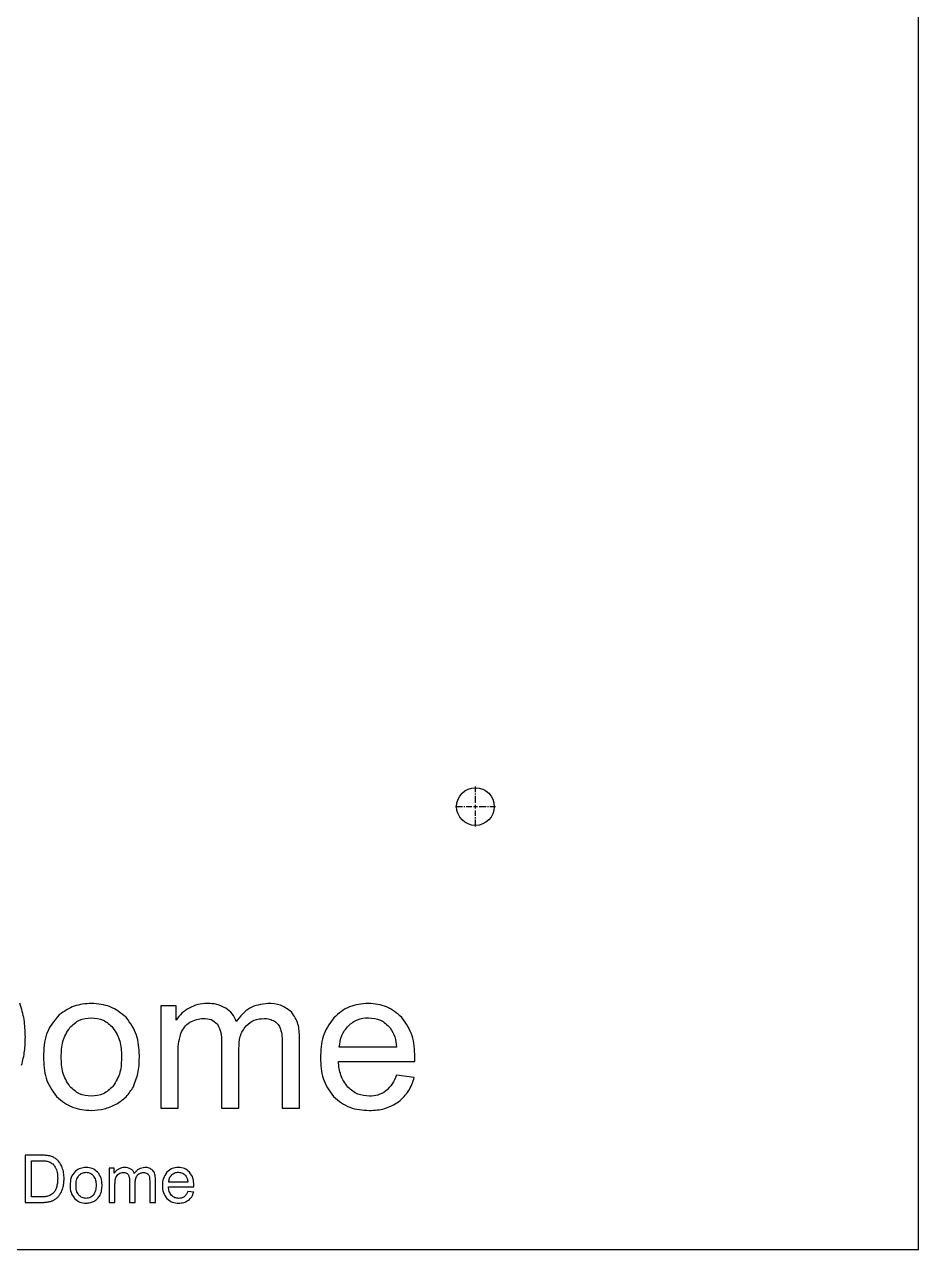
# Model space of a CAD drawing. Header units: millimetres. Extents: x -130 to 130, y -130 to 130.
# Drawn here: x 35.2 to 130, y -130 to 0 of the extents above; entities that cross this region are included whole.
import ezdxf

# ---------------------------------------------------------------- set-up
doc = ezdxf.new("R2010")
doc.units = ezdxf.units.MM
doc.header["$MEASUREMENT"] = 0
doc.linetypes.add('CENTER2', pattern=[1.125, 0.75, -0.125, 0.125, -0.125])

# ---------------------------------------------------------------- blocks, each defined once
blk = doc.blocks.new('*U0')
at = {"color": 0, "linetype": 'CENTER2', "transparency": 16777216}
for p, q in [((0, 0.4), (0, 2.12)), ((-2.12, 0), (-0.4, 0)), ((0.4, 0), (2.12, 0)), ((0, -2.12), (0, -0.4))]:
    blk.add_line(p, q, dxfattribs=at)
at = {"color": 0, "linetype": 'Continuous', "transparency": 16777216}
for p, q in [((-0.2, 0), (0.2, 0)), ((0, -0.2), (0, 0.2))]:
    blk.add_line(p, q, dxfattribs=at)

msp = doc.modelspace()

# ---------------------------------------------------------------- linework, layer by layer
at = {"color": 5}
for p, q in [((49.61, -104.13), (49.61, -115)), ((51.26, -104.13), (49.61, -104.13)), ((51.26, -105.66), (51.26, -104.13)), ((64.34, -115), (64.34, -107.54)), ((56.07, -107.94), (56.07, -115)), ((57.91, -115), (57.91, -108.69)), ((62.5, -108.15), (62.5, -115)), ((74.63, -108.52), (68.56, -108.52)), ((51.45, -115), (51.45, -109.36)), ((68.46, -110.04), (76.56, -110.04)), ((76.51, -111.74), (74.61, -111.5)), ((49.61, -115), (51.45, -115)), ((56.07, -115), (57.91, -115)), ((62.5, -115), (64.34, -115)), ((35.22, -120), (35.22, -125)), ((36.95, -120), (35.22, -120)), ((35.89, -120.59), (36.94, -120.59)), ((35.89, -124.41), (35.89, -120.59)), ((44.14, -121.38), (44.14, -125)), ((44.69, -121.38), (44.14, -121.38)), ((44.69, -121.89), (44.69, -121.38)), ((44.76, -125), (44.76, -123.12)), ((46.3, -122.65), (46.3, -125)), ((46.91, -125), (46.91, -122.9)), ((48.44, -122.72), (48.44, -125)), ((49.05, -125), (49.05, -122.51)), ((50.43, -123.35), (53.13, -123.35)), ((52.48, -122.84), (50.46, -122.84)), ((36.95, -124.41), (35.89, -124.41)), ((53.11, -123.91), (52.48, -123.83)), ((35.22, -125), (37.03, -125)), ((44.14, -125), (44.76, -125)), ((46.3, -125), (46.91, -125)), ((48.44, -125), (49.05, -125))]:
    msp.add_line(p, q, dxfattribs=at)
at = {"color": 1}
msp.add_lwpolyline([(130, -130), (130, 130), (-130, 130), (-130, -130)], close=True, dxfattribs=at)
at = {"color": 5}
msp.add_circle((83, -83), 2, dxfattribs=at)
for points, knots in [([(35.25, -107.42), (35.23, -106.81), (35.21, -106.2), (35.02, -105.01), (34.85, -104.48), (34.66, -103.86)], [0, 0, 0, 0, 0.1822371, 0.1822371, 0.3652281, 0.3652281, 0.3652281, 0.3652281]), ([(42.26, -103.89), (41.64, -103.93), (41.01, -103.98), (39.87, -104.37), (39.38, -104.72), (38.85, -105.1)], [0, 0, 0, 0, 0.1882029, 0.1882029, 0.3766053, 0.3766053, 0.3766053, 0.3766053]), ([(45.93, -105.36), (45.37, -104.9), (44.86, -104.48), (43.64, -104), (42.95, -103.94), (42.26, -103.89)], [0, 0, 0, 0, 0.2162532, 0.2162532, 0.4322412, 0.4322412, 0.4322412, 0.4322412]), ([(54.55, -103.89), (54.21, -103.91), (53.88, -103.92), (53.23, -104.09), (52.94, -104.23), (52.62, -104.38)], [0, 0, 0, 0, 0.1017878, 0.1017878, 0.2037104, 0.2037104, 0.2037104, 0.2037104]), ([(56.53, -104.39), (56.19, -104.22), (55.91, -104.08), (55.25, -103.91), (54.9, -103.9), (54.55, -103.89)], [0, 0, 0, 0, 0.1147731, 0.1147731, 0.2284933, 0.2284933, 0.2284933, 0.2284933]), ([(60.98, -103.89), (60.26, -103.98), (59.61, -104.07), (58.77, -104.56), (58.51, -104.78), (58.05, -105.26), (57.84, -105.53), (57.62, -105.79)], [0, 0, 0, 0, 0.2184837, 0.2184837, 0.3310457, 0.3310457, 0.444105, 0.444105, 0.444105, 0.444105]), ([(63.47, -104.79), (63.06, -104.48), (62.74, -104.23), (61.9, -103.94), (61.44, -103.91), (60.98, -103.89)], [0, 0, 0, 0, 0.1521844, 0.1521844, 0.3030126, 0.3030126, 0.3030126, 0.3030126]), ([(71.63, -103.89), (70.94, -103.94), (70.25, -104), (69.02, -104.5), (68.52, -104.93), (67.97, -105.4)], [0, 0, 0, 0, 0.2085847, 0.2085847, 0.4173934, 0.4173934, 0.4173934, 0.4173934]), ([(75.19, -105.37), (74.66, -104.91), (74.17, -104.49), (72.98, -104), (72.31, -103.94), (71.63, -103.89)], [0, 0, 0, 0, 0.2102569, 0.2102569, 0.4203432, 0.4203432, 0.4203432, 0.4203432]), ([(38.85, -105.1), (38.25, -105.81), (37.78, -106.37), (37.24, -107.88), (37.21, -108.73), (37.17, -109.57)], [0, 0, 0, 0, 0.2796119, 0.2796119, 0.5556361, 0.5556361, 0.5556361, 0.5556361]), ([(52.62, -104.38), (52.35, -104.55), (52.09, -104.72), (51.63, -105.15), (51.45, -105.4), (51.26, -105.66)], [0, 0, 0, 0, 0.0949815, 0.0949815, 0.1899739, 0.1899739, 0.1899739, 0.1899739]), ([(57.62, -105.79), (57.5, -105.51), (57.38, -105.23), (57.01, -104.76), (56.77, -104.58), (56.53, -104.39)], [0, 0, 0, 0, 0.0918295, 0.0918295, 0.1836721, 0.1836721, 0.1836721, 0.1836721]), ([(64.34, -107.54), (64.32, -107.04), (64.3, -106.54), (64.03, -105.6), (63.79, -105.25), (63.47, -104.79)], [0, 0, 0, 0, 0.1509074, 0.1509074, 0.3048535, 0.3048535, 0.3048535, 0.3048535]), ([(39.06, -109.57), (39.08, -109), (39.09, -108.44), (39.38, -107.38), (39.63, -106.98), (39.97, -106.45)], [0, 0, 0, 0, 0.1689209, 0.1689209, 0.3413421, 0.3413421, 0.3413421, 0.3413421]), ([(39.97, -106.45), (40.29, -106.14), (40.62, -105.84), (41.38, -105.5), (41.82, -105.46), (42.26, -105.41)], [0, 0, 0, 0, 0.1329362, 0.1329362, 0.2658722, 0.2658722, 0.2658722, 0.2658722]), ([(42.26, -105.41), (42.7, -105.46), (43.14, -105.5), (43.89, -105.85), (44.21, -106.15), (44.53, -106.46)], [0, 0, 0, 0, 0.1333336, 0.1333336, 0.2666605, 0.2666605, 0.2666605, 0.2666605]), ([(44.53, -106.46), (44.87, -106.97), (45.13, -107.37), (45.42, -108.4), (45.44, -108.95), (45.45, -109.51)], [0, 0, 0, 0, 0.1851898, 0.1851898, 0.367214, 0.367214, 0.367214, 0.367214]), ([(47.35, -109.41), (47.31, -108.67), (47.27, -107.92), (46.81, -106.56), (46.41, -106.02), (45.93, -105.36)], [0, 0, 0, 0, 0.2246115, 0.2246115, 0.4509595, 0.4509595, 0.4509595, 0.4509595]), ([(51.75, -107.09), (51.86, -106.85), (51.97, -106.61), (52.28, -106.21), (52.48, -106.06), (52.7, -105.89)], [0, 0, 0, 0, 0.0789113, 0.0789113, 0.157905, 0.157905, 0.157905, 0.157905]), ([(52.7, -105.89), (52.93, -105.77), (53.15, -105.66), (53.63, -105.52), (53.89, -105.5), (54.14, -105.48)], [0, 0, 0, 0, 0.0766535, 0.0766535, 0.1533073, 0.1533073, 0.1533073, 0.1533073]), ([(54.14, -105.48), (54.43, -105.5), (54.71, -105.51), (55.21, -105.71), (55.39, -105.88), (55.62, -106.1)], [0, 0, 0, 0, 0.0854574, 0.0854574, 0.1720032, 0.1720032, 0.1720032, 0.1720032]), ([(55.62, -106.1), (55.79, -106.42), (55.91, -106.67), (56.05, -107.29), (56.06, -107.61), (56.07, -107.94)], [0, 0, 0, 0, 0.1102473, 0.1102473, 0.217766, 0.217766, 0.217766, 0.217766]), ([(57.91, -108.69), (57.92, -108.24), (57.93, -107.8), (58.17, -106.97), (58.38, -106.66), (58.67, -106.25)], [0, 0, 0, 0, 0.1334566, 0.1334566, 0.27018, 0.27018, 0.27018, 0.27018]), ([(58.67, -106.25), (58.95, -106.02), (59.22, -105.8), (59.86, -105.54), (60.21, -105.51), (60.57, -105.48)], [0, 0, 0, 0, 0.1108576, 0.1108576, 0.2216518, 0.2216518, 0.2216518, 0.2216518]), ([(60.57, -105.48), (60.76, -105.49), (60.96, -105.5), (61.33, -105.6), (61.49, -105.69), (61.67, -105.78)], [0, 0, 0, 0, 0.0585581, 0.0585581, 0.1172483, 0.1172483, 0.1172483, 0.1172483]), ([(61.67, -105.78), (61.82, -105.88), (61.96, -105.99), (62.17, -106.25), (62.24, -106.4), (62.32, -106.57)], [0, 0, 0, 0, 0.0526097, 0.0526097, 0.1052519, 0.1052519, 0.1052519, 0.1052519]), ([(62.32, -106.57), (62.39, -106.87), (62.45, -107.08), (62.5, -107.62), (62.5, -107.89), (62.5, -108.15)], [0, 0, 0, 0, 0.0920385, 0.0920385, 0.1796476, 0.1796476, 0.1796476, 0.1796476]), ([(67.97, -105.4), (67.48, -106.11), (67.08, -106.67), (66.63, -108.1), (66.59, -108.88), (66.56, -109.66)], [0, 0, 0, 0, 0.2576377, 0.2576377, 0.5126249, 0.5126249, 0.5126249, 0.5126249]), ([(68.56, -108.52), (68.62, -108.1), (68.67, -107.68), (68.98, -106.91), (69.23, -106.61), (69.52, -106.25)], [0, 0, 0, 0, 0.1281335, 0.1281335, 0.2567528, 0.2567528, 0.2567528, 0.2567528]), ([(69.52, -106.25), (69.83, -106), (70.14, -105.75), (70.85, -105.47), (71.25, -105.44), (71.65, -105.4)], [0, 0, 0, 0, 0.1229621, 0.1229621, 0.2458898, 0.2458898, 0.2458898, 0.2458898]), ([(71.65, -105.4), (72.1, -105.45), (72.54, -105.49), (73.3, -105.84), (73.62, -106.15), (73.94, -106.47)], [0, 0, 0, 0, 0.1335169, 0.1335169, 0.2670389, 0.2670389, 0.2670389, 0.2670389]), ([(73.94, -106.47), (74.16, -106.82), (74.32, -107.09), (74.55, -107.78), (74.59, -108.15), (74.63, -108.52)], [0, 0, 0, 0, 0.1254714, 0.1254714, 0.2483513, 0.2483513, 0.2483513, 0.2483513]), ([(76.58, -109.55), (76.54, -108.78), (76.51, -108.02), (76.06, -106.61), (75.68, -106.06), (75.19, -105.37)], [0, 0, 0, 0, 0.2293739, 0.2293739, 0.4611676, 0.4611676, 0.4611676, 0.4611676]), ([(34.85, -110.45), (34.99, -109.91), (35.1, -109.46), (35.23, -108.44), (35.24, -107.93), (35.25, -107.42)], [0, 0, 0, 0, 0.1663764, 0.1663764, 0.3318734, 0.3318734, 0.3318734, 0.3318734]), ([(51.45, -109.36), (51.46, -108.98), (51.46, -108.59), (51.55, -107.82), (51.64, -107.51), (51.75, -107.09)], [0, 0, 0, 0, 0.1155617, 0.1155617, 0.2347157, 0.2347157, 0.2347157, 0.2347157]), ([(37.17, -109.57), (37.2, -110.34), (37.23, -111.11), (37.68, -112.53), (38.07, -113.08), (38.57, -113.78)], [0, 0, 0, 0, 0.2321156, 0.2321156, 0.4670759, 0.4670759, 0.4670759, 0.4670759]), ([(39.97, -112.7), (39.63, -112.16), (39.38, -111.76), (39.09, -110.7), (39.08, -110.13), (39.06, -109.57)], [0, 0, 0, 0, 0.1900871, 0.1900871, 0.3764123, 0.3764123, 0.3764123, 0.3764123]), ([(45.45, -109.51), (45.44, -110.08), (45.43, -110.65), (45.14, -111.73), (44.88, -112.14), (44.54, -112.69)], [0, 0, 0, 0, 0.1718676, 0.1718676, 0.3475714, 0.3475714, 0.3475714, 0.3475714]), ([(46.71, -112.72), (46.95, -112.12), (47.12, -111.67), (47.33, -110.55), (47.34, -109.98), (47.35, -109.41)], [0, 0, 0, 0, 0.1925578, 0.1925578, 0.3813353, 0.3813353, 0.3813353, 0.3813353]), ([(66.56, -109.66), (66.59, -110.42), (66.63, -111.17), (67.08, -112.56), (67.47, -113.1), (67.95, -113.78)], [0, 0, 0, 0, 0.2272168, 0.2272168, 0.4566091, 0.4566091, 0.4566091, 0.4566091]), ([(69.47, -112.78), (69.15, -112.33), (68.89, -111.97), (68.56, -111.04), (68.51, -110.54), (68.46, -110.04)], [0, 0, 0, 0, 0.1679007, 0.1679007, 0.3337977, 0.3337977, 0.3337977, 0.3337977]), ([(76.56, -110.04), (76.57, -109.96), (76.57, -109.87), (76.57, -109.71), (76.57, -109.64), (76.58, -109.55)], [0, 0, 0, 0, 0.02456352, 0.02456352, 0.05015196, 0.05015196, 0.05015196, 0.05015196]), ([(74.61, -111.5), (74.48, -111.83), (74.35, -112.15), (73.98, -112.72), (73.76, -112.93), (73.47, -113.2)], [0, 0, 0, 0, 0.1047771, 0.1047771, 0.2108996, 0.2108996, 0.2108996, 0.2108996]), ([(74.85, -114.32), (75.26, -113.95), (75.62, -113.61), (76.18, -112.74), (76.34, -112.24), (76.51, -111.74)], [0, 0, 0, 0, 0.1678332, 0.1678332, 0.3353142, 0.3353142, 0.3353142, 0.3353142]), ([(42.26, -113.73), (41.82, -113.69), (41.38, -113.65), (40.62, -113.3), (40.29, -113), (39.97, -112.7)], [0, 0, 0, 0, 0.1327287, 0.1327287, 0.2654575, 0.2654575, 0.2654575, 0.2654575]), ([(44.54, -112.69), (44.22, -112.99), (43.9, -113.29), (43.14, -113.64), (42.7, -113.69), (42.26, -113.73)], [0, 0, 0, 0, 0.1325582, 0.1325582, 0.2651187, 0.2651187, 0.2651187, 0.2651187]), ([(44.88, -114.58), (45.26, -114.34), (45.63, -114.1), (46.24, -113.48), (46.48, -113.1), (46.71, -112.72)], [0, 0, 0, 0, 0.1339182, 0.1339182, 0.2678445, 0.2678445, 0.2678445, 0.2678445]), ([(71.75, -113.73), (71.32, -113.69), (70.89, -113.66), (70.13, -113.34), (69.81, -113.06), (69.47, -112.78)], [0, 0, 0, 0, 0.1293362, 0.1293362, 0.258694, 0.258694, 0.258694, 0.258694]), ([(38.57, -113.78), (39.13, -114.25), (39.64, -114.66), (40.88, -115.14), (41.57, -115.19), (42.26, -115.25)], [0, 0, 0, 0, 0.2197329, 0.2197329, 0.4390309, 0.4390309, 0.4390309, 0.4390309]), ([(67.95, -113.78), (68.54, -114.26), (69.05, -114.67), (70.32, -115.15), (71.03, -115.2), (71.74, -115.25)], [0, 0, 0, 0, 0.2281984, 0.2281984, 0.4555219, 0.4555219, 0.4555219, 0.4555219]), ([(71.74, -115.25), (72.29, -115.22), (72.85, -115.19), (73.89, -114.89), (74.33, -114.63), (74.85, -114.32)], [0, 0, 0, 0, 0.167346, 0.167346, 0.3356979, 0.3356979, 0.3356979, 0.3356979]), ([(73.47, -113.2), (73.19, -113.37), (72.94, -113.52), (72.37, -113.69), (72.06, -113.71), (71.75, -113.73)], [0, 0, 0, 0, 0.0984975, 0.0984975, 0.1967799, 0.1967799, 0.1967799, 0.1967799]), ([(42.26, -115.25), (42.72, -115.22), (43.18, -115.19), (44.05, -114.97), (44.46, -114.78), (44.88, -114.58)], [0, 0, 0, 0, 0.1376675, 0.1376675, 0.2753616, 0.2753616, 0.2753616, 0.2753616]), ([(36.94, -120.59), (37.08, -120.59), (37.23, -120.59), (37.52, -120.62), (37.63, -120.65), (37.79, -120.69)], [0, 0, 0, 0, 0.04348504, 0.04348504, 0.08900823, 0.08900823, 0.08900823, 0.08900823]), ([(37.84, -120.07), (37.67, -120.04), (37.55, -120.02), (37.24, -120), (37.1, -120), (36.95, -120)], [0, 0, 0, 0, 0.051144, 0.051144, 0.1005668, 0.1005668, 0.1005668, 0.1005668]), ([(37.79, -120.69), (37.93, -120.77), (38.05, -120.83), (38.25, -121.02), (38.34, -121.14), (38.42, -121.26)], [0, 0, 0, 0, 0.04728895, 0.04728895, 0.09427284, 0.09427284, 0.09427284, 0.09427284]), ([(38.57, -120.43), (38.45, -120.34), (38.35, -120.27), (38.1, -120.15), (37.97, -120.11), (37.84, -120.07)], [0, 0, 0, 0, 0.04336438, 0.04336438, 0.08667324, 0.08667324, 0.08667324, 0.08667324]), ([(39.16, -121.29), (39.09, -121.12), (39.02, -120.96), (38.82, -120.68), (38.7, -120.56), (38.57, -120.43)], [0, 0, 0, 0, 0.0529909, 0.0529909, 0.1060188, 0.1060188, 0.1060188, 0.1060188]), ([(38.42, -121.26), (38.51, -121.47), (38.59, -121.64), (38.67, -122.04), (38.67, -122.25), (38.68, -122.46)], [0, 0, 0, 0, 0.0710612, 0.0710612, 0.1404977, 0.1404977, 0.1404977, 0.1404977]), ([(39.36, -122.47), (39.35, -122.27), (39.34, -122.07), (39.28, -121.67), (39.22, -121.49), (39.16, -121.29)], [0, 0, 0, 0, 0.0607455, 0.0607455, 0.1217423, 0.1217423, 0.1217423, 0.1217423]), ([(40.56, -121.7), (40.36, -121.94), (40.2, -122.12), (40.02, -122.63), (40.01, -122.91), (40, -123.19)], [0, 0, 0, 0, 0.0932038, 0.0932038, 0.1852117, 0.1852117, 0.1852117, 0.1852117]), ([(41.69, -121.3), (41.49, -121.31), (41.28, -121.33), (40.9, -121.46), (40.73, -121.57), (40.56, -121.7)], [0, 0, 0, 0, 0.0627338, 0.0627338, 0.125534, 0.125534, 0.125534, 0.125534]), ([(40.63, -123.19), (40.63, -123), (40.64, -122.81), (40.73, -122.46), (40.82, -122.33), (40.93, -122.15)], [0, 0, 0, 0, 0.0563066, 0.0563066, 0.1137801, 0.1137801, 0.1137801, 0.1137801]), ([(40.93, -122.15), (41.04, -122.05), (41.15, -121.95), (41.4, -121.83), (41.55, -121.82), (41.69, -121.8)], [0, 0, 0, 0, 0.04431254, 0.04431254, 0.08862503, 0.08862503, 0.08862503, 0.08862503]), ([(42.92, -121.79), (42.73, -121.63), (42.56, -121.49), (42.15, -121.33), (41.92, -121.31), (41.69, -121.3)], [0, 0, 0, 0, 0.0720864, 0.0720864, 0.1440843, 0.1440843, 0.1440843, 0.1440843]), ([(41.69, -121.8), (41.84, -121.82), (41.99, -121.83), (42.24, -121.95), (42.35, -122.05), (42.45, -122.15)], [0, 0, 0, 0, 0.04444311, 0.04444311, 0.08888398, 0.08888398, 0.08888398, 0.08888398]), ([(42.45, -122.15), (42.56, -122.32), (42.65, -122.46), (42.75, -122.8), (42.75, -122.98), (42.76, -123.17)], [0, 0, 0, 0, 0.0617301, 0.0617301, 0.122405, 0.122405, 0.122405, 0.122405]), ([(43.39, -123.14), (43.38, -122.89), (43.36, -122.64), (43.21, -122.19), (43.08, -122.01), (42.92, -121.79)], [0, 0, 0, 0, 0.0748705, 0.0748705, 0.1503198, 0.1503198, 0.1503198, 0.1503198]), ([(45.15, -121.46), (45.06, -121.52), (44.97, -121.57), (44.82, -121.72), (44.76, -121.8), (44.69, -121.89)], [0, 0, 0, 0, 0.03166095, 0.03166095, 0.06332551, 0.06332551, 0.06332551, 0.06332551]), ([(44.86, -122.36), (44.89, -122.28), (44.93, -122.2), (45.03, -122.07), (45.1, -122.02), (45.17, -121.96)], [0, 0, 0, 0, 0.02630382, 0.02630382, 0.0526351, 0.0526351, 0.0526351, 0.0526351]), ([(45.79, -121.3), (45.68, -121.3), (45.57, -121.31), (45.35, -121.36), (45.25, -121.41), (45.15, -121.46)], [0, 0, 0, 0, 0.03392916, 0.03392916, 0.06790326, 0.06790326, 0.06790326, 0.06790326]), ([(45.17, -121.96), (45.25, -121.92), (45.32, -121.89), (45.49, -121.84), (45.57, -121.83), (45.66, -121.83)], [0, 0, 0, 0, 0.02555123, 0.02555123, 0.05110251, 0.05110251, 0.05110251, 0.05110251]), ([(45.66, -121.83), (45.75, -121.83), (45.84, -121.84), (46.01, -121.9), (46.07, -121.96), (46.15, -122.03)], [0, 0, 0, 0, 0.0284865, 0.0284865, 0.05733609, 0.05733609, 0.05733609, 0.05733609]), ([(46.45, -121.46), (46.34, -121.41), (46.24, -121.36), (46.02, -121.3), (45.91, -121.3), (45.79, -121.3)], [0, 0, 0, 0, 0.03825736, 0.03825736, 0.07616372, 0.07616372, 0.07616372, 0.07616372]), ([(46.15, -122.03), (46.2, -122.14), (46.24, -122.22), (46.29, -122.43), (46.29, -122.54), (46.3, -122.65)], [0, 0, 0, 0, 0.03674865, 0.03674865, 0.07258761, 0.07258761, 0.07258761, 0.07258761]), ([(46.81, -121.93), (46.77, -121.84), (46.73, -121.74), (46.61, -121.59), (46.53, -121.53), (46.45, -121.46)], [0, 0, 0, 0, 0.03060962, 0.03060962, 0.06122359, 0.06122359, 0.06122359, 0.06122359]), ([(47.93, -121.3), (47.69, -121.33), (47.48, -121.36), (47.2, -121.52), (47.11, -121.59), (46.96, -121.75), (46.89, -121.84), (46.81, -121.93)], [0, 0, 0, 0, 0.0728281, 0.0728281, 0.110349, 0.110349, 0.1480353, 0.1480353, 0.1480353, 0.1480353]), ([(46.91, -122.9), (46.91, -122.75), (46.92, -122.6), (47, -122.32), (47.07, -122.22), (47.16, -122.08)], [0, 0, 0, 0, 0.04448616, 0.04448616, 0.09006107, 0.09006107, 0.09006107, 0.09006107]), ([(47.16, -122.08), (47.26, -122.01), (47.35, -121.93), (47.56, -121.85), (47.68, -121.84), (47.8, -121.83)], [0, 0, 0, 0, 0.0369508, 0.0369508, 0.07388053, 0.07388053, 0.07388053, 0.07388053]), ([(47.8, -121.83), (47.86, -121.83), (47.93, -121.83), (48.05, -121.87), (48.1, -121.9), (48.17, -121.93)], [0, 0, 0, 0, 0.01952015, 0.01952015, 0.03908443, 0.03908443, 0.03908443, 0.03908443]), ([(48.76, -121.6), (48.63, -121.49), (48.52, -121.41), (48.24, -121.31), (48.09, -121.3), (47.93, -121.3)], [0, 0, 0, 0, 0.0507281, 0.0507281, 0.1010041, 0.1010041, 0.1010041, 0.1010041]), ([(48.17, -121.93), (48.21, -121.96), (48.26, -122), (48.33, -122.08), (48.35, -122.13), (48.38, -122.19)], [0, 0, 0, 0, 0.0175364, 0.0175364, 0.03508359, 0.03508359, 0.03508359, 0.03508359]), ([(48.38, -122.19), (48.41, -122.29), (48.42, -122.36), (48.44, -122.54), (48.44, -122.63), (48.44, -122.72)], [0, 0, 0, 0, 0.03067949, 0.03067949, 0.0598825, 0.0598825, 0.0598825, 0.0598825]), ([(49.05, -122.51), (49.05, -122.35), (49.04, -122.18), (48.95, -121.87), (48.87, -121.75), (48.76, -121.6)], [0, 0, 0, 0, 0.0503028, 0.0503028, 0.1016184, 0.1016184, 0.1016184, 0.1016184]), ([(50.26, -121.8), (50.1, -122.04), (49.97, -122.22), (49.82, -122.7), (49.8, -122.96), (49.79, -123.22)], [0, 0, 0, 0, 0.0858791, 0.0858791, 0.1708747, 0.1708747, 0.1708747, 0.1708747]), ([(51.48, -121.3), (51.25, -121.31), (51.02, -121.33), (50.61, -121.5), (50.45, -121.64), (50.26, -121.8)], [0, 0, 0, 0, 0.0695289, 0.0695289, 0.1391323, 0.1391323, 0.1391323, 0.1391323]), ([(50.46, -122.84), (50.48, -122.7), (50.5, -122.56), (50.6, -122.3), (50.68, -122.2), (50.78, -122.08)], [0, 0, 0, 0, 0.04271142, 0.04271142, 0.08558473, 0.08558473, 0.08558473, 0.08558473]), ([(50.78, -122.08), (50.89, -122), (50.99, -121.92), (51.22, -121.82), (51.36, -121.81), (51.49, -121.8)], [0, 0, 0, 0, 0.04098729, 0.04098729, 0.08196309, 0.08196309, 0.08196309, 0.08196309]), ([(52.67, -121.79), (52.49, -121.64), (52.33, -121.5), (51.93, -121.33), (51.71, -121.31), (51.48, -121.3)], [0, 0, 0, 0, 0.0700851, 0.0700851, 0.1401133, 0.1401133, 0.1401133, 0.1401133]), ([(51.49, -121.8), (51.64, -121.82), (51.79, -121.83), (52.04, -121.95), (52.15, -122.05), (52.25, -122.16)], [0, 0, 0, 0, 0.04450581, 0.04450581, 0.0890133, 0.0890133, 0.0890133, 0.0890133]), ([(52.25, -122.16), (52.33, -122.27), (52.38, -122.36), (52.46, -122.59), (52.47, -122.72), (52.48, -122.84)], [0, 0, 0, 0, 0.04182397, 0.04182397, 0.08278416, 0.08278416, 0.08278416, 0.08278416]), ([(53.13, -123.18), (53.12, -122.93), (53.11, -122.67), (52.96, -122.2), (52.83, -122.02), (52.67, -121.79)], [0, 0, 0, 0, 0.0764585, 0.0764585, 0.1537236, 0.1537236, 0.1537236, 0.1537236]), ([(38.54, -123.43), (38.5, -123.54), (38.46, -123.66), (38.34, -123.87), (38.26, -123.96), (38.18, -124.06)], [0, 0, 0, 0, 0.0370356, 0.0370356, 0.0742949, 0.0742949, 0.0742949, 0.0742949]), ([(38.68, -122.46), (38.67, -122.63), (38.67, -122.79), (38.63, -123.11), (38.59, -123.25), (38.54, -123.43)], [0, 0, 0, 0, 0.04908088, 0.04908088, 0.09864388, 0.09864388, 0.09864388, 0.09864388]), ([(38.88, -124.21), (38.96, -124.09), (39.03, -123.98), (39.14, -123.74), (39.18, -123.61), (39.22, -123.48)], [0, 0, 0, 0, 0.04436607, 0.04436607, 0.08841008, 0.08841008, 0.08841008, 0.08841008]), ([(39.22, -123.48), (39.27, -123.3), (39.31, -123.15), (39.35, -122.81), (39.35, -122.64), (39.36, -122.47)], [0, 0, 0, 0, 0.0554588, 0.0554588, 0.1106244, 0.1106244, 0.1106244, 0.1106244]), ([(40, -123.19), (40.01, -123.45), (40.02, -123.7), (40.17, -124.18), (40.3, -124.36), (40.46, -124.59)], [0, 0, 0, 0, 0.0773724, 0.0773724, 0.1556929, 0.1556929, 0.1556929, 0.1556929]), ([(40.93, -124.23), (40.82, -124.05), (40.73, -123.92), (40.64, -123.57), (40.63, -123.38), (40.63, -123.19)], [0, 0, 0, 0, 0.0633622, 0.0633622, 0.1254704, 0.1254704, 0.1254704, 0.1254704]), ([(42.76, -123.17), (42.75, -123.36), (42.75, -123.55), (42.65, -123.91), (42.57, -124.05), (42.46, -124.23)], [0, 0, 0, 0, 0.0572895, 0.0572895, 0.1158578, 0.1158578, 0.1158578, 0.1158578]), ([(43.18, -124.24), (43.26, -124.04), (43.31, -123.89), (43.38, -123.52), (43.39, -123.33), (43.39, -123.14)], [0, 0, 0, 0, 0.0641858, 0.0641858, 0.1271114, 0.1271114, 0.1271114, 0.1271114]), ([(44.76, -123.12), (44.76, -122.99), (44.76, -122.86), (44.79, -122.61), (44.82, -122.5), (44.86, -122.36)], [0, 0, 0, 0, 0.03852045, 0.03852045, 0.07823838, 0.07823838, 0.07823838, 0.07823838]), ([(49.79, -123.22), (49.8, -123.47), (49.82, -123.72), (49.97, -124.19), (50.1, -124.37), (50.26, -124.59)], [0, 0, 0, 0, 0.075739, 0.075739, 0.1522032, 0.1522032, 0.1522032, 0.1522032]), ([(50.76, -124.26), (50.66, -124.11), (50.57, -123.99), (50.46, -123.68), (50.44, -123.51), (50.43, -123.35)], [0, 0, 0, 0, 0.0559667, 0.0559667, 0.1112655, 0.1112655, 0.1112655, 0.1112655]), ([(53.13, -123.35), (53.13, -123.32), (53.13, -123.29), (53.13, -123.23), (53.13, -123.19), (53.13, -123.18)], [0, 0, 0, 0, 0.00818783, 0.00818783, 0.01704225, 0.01704225, 0.01704225, 0.01704225]), ([(37.73, -124.32), (37.58, -124.35), (37.48, -124.38), (37.21, -124.41), (37.08, -124.41), (36.95, -124.41)], [0, 0, 0, 0, 0.04455053, 0.04455053, 0.08795087, 0.08795087, 0.08795087, 0.08795087]), ([(38.18, -124.06), (38.1, -124.12), (38.04, -124.17), (37.89, -124.26), (37.81, -124.29), (37.73, -124.32)], [0, 0, 0, 0, 0.02871274, 0.02871274, 0.0572431, 0.0572431, 0.0572431, 0.0572431]), ([(37.83, -124.91), (37.93, -124.89), (38.04, -124.86), (38.24, -124.78), (38.32, -124.72), (38.43, -124.67)], [0, 0, 0, 0, 0.0326235, 0.0326235, 0.0654051, 0.0654051, 0.0654051, 0.0654051]), ([(38.43, -124.67), (38.52, -124.6), (38.6, -124.54), (38.75, -124.38), (38.82, -124.3), (38.88, -124.21)], [0, 0, 0, 0, 0.03470158, 0.03470158, 0.06928847, 0.06928847, 0.06928847, 0.06928847]), ([(40.46, -124.59), (40.65, -124.75), (40.82, -124.89), (41.23, -125.05), (41.46, -125.06), (41.69, -125.08)], [0, 0, 0, 0, 0.073244, 0.073244, 0.1463431, 0.1463431, 0.1463431, 0.1463431]), ([(41.69, -124.58), (41.55, -124.56), (41.4, -124.55), (41.15, -124.43), (41.04, -124.33), (40.93, -124.23)], [0, 0, 0, 0, 0.04424306, 0.04424306, 0.08848619, 0.08848619, 0.08848619, 0.08848619]), ([(42.46, -124.23), (42.35, -124.33), (42.24, -124.43), (41.99, -124.55), (41.84, -124.56), (41.69, -124.58)], [0, 0, 0, 0, 0.04418631, 0.04418631, 0.08837336, 0.08837336, 0.08837336, 0.08837336]), ([(42.57, -124.86), (42.69, -124.78), (42.82, -124.7), (43.02, -124.49), (43.1, -124.37), (43.18, -124.24)], [0, 0, 0, 0, 0.04463942, 0.04463942, 0.08928154, 0.08928154, 0.08928154, 0.08928154]), ([(50.26, -124.59), (50.45, -124.75), (50.62, -124.89), (51.05, -125.05), (51.28, -125.07), (51.52, -125.08)], [0, 0, 0, 0, 0.0760673, 0.0760673, 0.1518429, 0.1518429, 0.1518429, 0.1518429]), ([(51.52, -124.58), (51.38, -124.56), (51.24, -124.55), (50.98, -124.45), (50.88, -124.35), (50.76, -124.26)], [0, 0, 0, 0, 0.04311279, 0.04311279, 0.0862328, 0.0862328, 0.0862328, 0.0862328]), ([(52.1, -124.4), (52, -124.46), (51.92, -124.51), (51.73, -124.56), (51.63, -124.57), (51.52, -124.58)], [0, 0, 0, 0, 0.03283239, 0.03283239, 0.06559301, 0.06559301, 0.06559301, 0.06559301]), ([(51.52, -125.08), (51.7, -125.07), (51.89, -125.06), (52.24, -124.96), (52.38, -124.88), (52.56, -124.77)], [0, 0, 0, 0, 0.0557821, 0.0557821, 0.1118999, 0.1118999, 0.1118999, 0.1118999]), ([(52.48, -123.83), (52.43, -123.94), (52.39, -124.05), (52.27, -124.24), (52.19, -124.31), (52.1, -124.4)], [0, 0, 0, 0, 0.03492627, 0.03492627, 0.07030082, 0.07030082, 0.07030082, 0.07030082]), ([(52.56, -124.77), (52.69, -124.65), (52.81, -124.54), (53, -124.25), (53.06, -124.08), (53.11, -123.91)], [0, 0, 0, 0, 0.0559447, 0.0559447, 0.1117719, 0.1117719, 0.1117719, 0.1117719]), ([(37.03, -125), (37.16, -125), (37.3, -125), (37.57, -124.97), (37.69, -124.94), (37.83, -124.91)], [0, 0, 0, 0, 0.04046915, 0.04046915, 0.08119373, 0.08119373, 0.08119373, 0.08119373]), ([(41.69, -125.08), (41.85, -125.07), (42, -125.06), (42.29, -124.99), (42.43, -124.93), (42.57, -124.86)], [0, 0, 0, 0, 0.04588933, 0.04588933, 0.09178752, 0.09178752, 0.09178752, 0.09178752])]:
    msp.add_open_spline(points, degree=3, knots=knots, dxfattribs=at)

# ---------------------------------------------------------------- block references
at = {"color": 5, "linetype": 'CENTER2'}
msp.add_blockref('*U0', (83, -83), dxfattribs=at)

doc.saveas('drawing.dxf')
